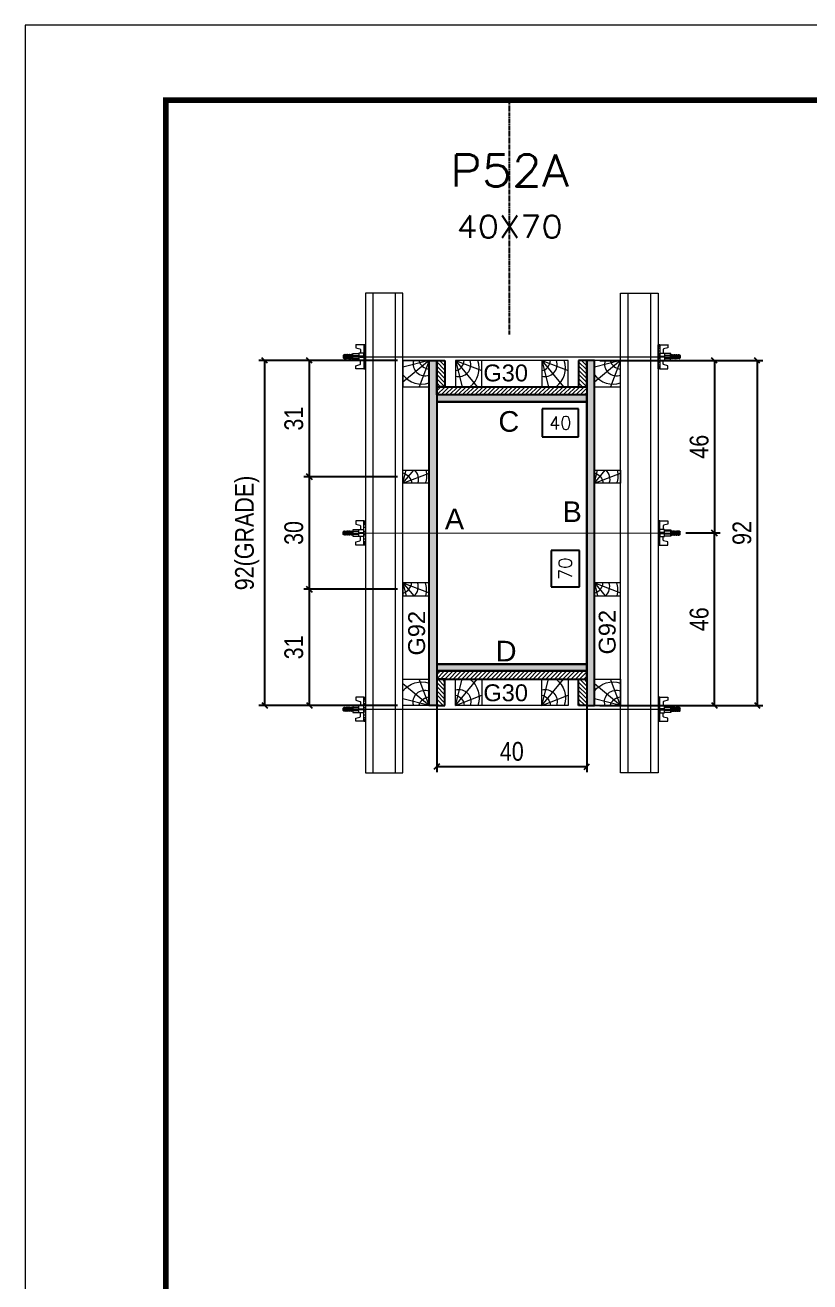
# Model space of a CAD drawing. Extents: x 28748 to 35002, y 14885 to 43501.
# Drawn here: x 30333 to 30752, y 33642 to 34312 of the extents above; entities that cross this region are included whole.
import ezdxf
from ezdxf.enums import TextEntityAlignment as Align

# ---------------------------------------------------------------- set-up
doc = ezdxf.new("R2010")
doc.units = 0
doc.linetypes.add('DASHED', pattern=[0.75, 0.5, -0.25])
doc.linetypes.add('HIDDEN', pattern=[0.375, 0.25, -0.125])
for name, color, linetype in [('CHAPA', 1, 'Continuous'), ('COTA', 241, 'Continuous'), ('MEIO_PONT', 93, 'Continuous'), ('Painéis', 200, 'Continuous'), ('SARRAFO', 251, 'Continuous'), ('Texto de Titulo', 7, 'Continuous'), ('Texto Qtd Sarr', 242, 'Continuous'), ('TEXTO_GERAL', 7, 'Continuous')]:
    doc.layers.add(name, color=color, linetype=linetype)
for name, color, linetype, lineweight in [('Folhas', 255, 'Continuous', 9), ('Hachura', 251, 'Continuous', 9), ('Madeira', 126, 'Continuous', 18), ('Perfil Metálico', 224, 'Continuous', 18), ('SARRAFO DE PRESSAO', 251, 'DASHED', 9), ('Texto Seção', 7, 'Continuous', 15)]:
    doc.layers.add(name, color=color, linetype=linetype, lineweight=lineweight)
doc.styles.add('ARIAL', font='arial.ttf')
doc.styles.add('COTA TECNICA 2X', font='techl___.ttf', dxfattribs={"height": 10})
doc.styles.add('ROMANS', font='romans.shx')
doc.styles.add('SANSSERIF', font='sas_____.pfb')
doc.dimstyles.new('SECAO PILAR', dxfattribs={"dimtxt": 10, "dimasz": 3, "dimexe": 3, "dimexo": 3, "dimgap": 3, "dimtad": 1, "dimdec": 1, "dimlfac": 0.5, "dimzin": 12, "dimdsep": 46, "dimtxsty": 'COTA TECNICA 2X', "dimblk1": 'OBLIQUE', "dimblk2": 'OBLIQUE', "dimsah": 1, "dimcen": 0.9, "dimclrd": 256, "dimclre": 256, "dimclrt": 256, "dimadec": 1, "dimazin": 3, "dimtfac": 1, "dimtdec": 1, "dimtmove": 0, "dimatfit": 3, "dimfxl": 1, "dimtolj": 1, "dimtzin": 12, "dimarcsym": 0})
doc.dimstyles.new('SECÇÃO 2', dxfattribs={"dimtxt": 7, "dimasz": 6, "dimexe": 0.18, "dimexo": 2, "dimgap": -4, "dimtad": 3, "dimdec": 1, "dimlfac": 0.5, "dimzin": 12, "dimdsep": 46, "dimtxsty": 'ROMANS', "dimblk": 'ARCHTICK', "dimcen": 0.09, "dimse1": 1, "dimse2": 1, "dimsd1": 1, "dimsd2": 1, "dimclrd": 180, "dimclre": 5, "dimclrt": 1, "dimadec": 0, "dimazin": 3, "dimtfac": 1, "dimtdec": 1, "dimtofl": 0, "dimtmove": 0, "dimatfit": 3, "dimldrblk": 'ARCHTICK', "dimfxl": 1, "dimtolj": 1, "dimtzin": 0, "dimarcsym": 0})

# ---------------------------------------------------------------- blocks, each defined once
blk = doc.blocks.new('9999999999')
at = {"layer": 'Folhas'}
blk.add_lwpolyline([(98138.98, 34190.21), (99623.98, 34190.21), (99623.98, 35240.21), (98138.98, 35240.21)], close=True, dxfattribs=at)
at = {"layer": 'Folhas', "color": 30, "const_width": 3}
blk.add_lwpolyline([(98213.98, 34230.21), (99583.98, 34230.21), (99583.98, 35200.21), (98213.98, 35200.21)], close=True, dxfattribs=at)
blk = doc.blocks.new('titulo1')
at = {"layer": 'Defpoints', "color": 252, "linetype": 'HIDDEN', "ltscale": 2}
blk.add_line((0, 0), (0, 125), dxfattribs=at)
at = {"layer": 'Defpoints', "style": 'ROMANS', "oblique": 15}
blk.add_attdef('FOLHA', text='', height=10, dxfattribs=at).set_placement((0, 15.58), align=Align.MIDDLE_CENTER)
at = {"layer": 'Texto Qtd Sarr', "color": 3, "style": 'ROMANS', "oblique": 15}
for tag, height, p in [('TITULO', 17, (0, 71.45)), ('SEÇÃO', 12, (0, 41.55))]:
    blk.add_attdef(tag, text='', height=height, dxfattribs=at).set_placement(p, align=Align.MIDDLE_CENTER)
blk = doc.blocks.new('*D1219')
at = {"layer": 'COTA', "color": 180, "lineweight": -2, "transparency": 16777216}
for p, q in [((30628.72, 34031.87), (30613.72, 34031.87)), ((30613.72, 34031.87), (30613.72, 34012.53)), ((30628.72, 34012.53), (30628.72, 34031.87)), ((30613.72, 34012.53), (30628.72, 34012.53))]:
    blk.add_line(p, q, dxfattribs=at)
at = {"layer": 'Defpoints', "color": 0, "transparency": 16777216}
for p in [(30552.72, 34111.27), (30552.72, 33971.27), (30632.72, 33971.27)]:
    blk.add_point(p, dxfattribs=at)
at = {"layer": 'COTA', "color": 1, "transparency": 16777216, "insert": (30621.22, 34022.2), "char_height": 7, "attachment_point": 5, "rotation": 90, "style": 'ROMANS'}
blk.add_mtext('\\A1;70', dxfattribs=at)
blk = doc.blocks.new('_ArchTick')
at = {"color": 0, "linetype": 'ByBlock', "const_width": 0.15}
blk.add_lwpolyline([(-0.5, -0.5), (0.5, 0.5)], dxfattribs=at)
blk = doc.blocks.new('_Oblique')
at = {"color": 0, "linetype": 'ByBlock', "lineweight": -2}
blk.add_line((-0.5, -0.5), (0.5, 0.5), dxfattribs=at)
blk = doc.blocks.new('*D1220')
at = {"layer": 'COTA', "lineweight": -2, "transparency": 16777216}
for p, q in [((30639.72, 34133.27), (30726.5, 34133.27)), ((30723.5, 34133.27), (30723.5, 33949.27)), ((30639.72, 33949.27), (30726.5, 33949.27))]:
    blk.add_line(p, q, dxfattribs=at)
at = {"layer": 'Defpoints', "color": 0, "transparency": 16777216}
for p in [(30636.72, 34133.27), (30636.72, 33949.27), (30723.5, 33949.27)]:
    blk.add_point(p, dxfattribs=at)
at = {"layer": 'COTA', "lineweight": -2, "transparency": 16777216, "xscale": 3, "yscale": 3, "zscale": 3}
for p, rotation in [((30723.5, 34133.27), 90), ((30723.5, 33949.27), 270)]:
    blk.add_blockref('_Oblique', p, dxfattribs=dict(at, rotation=rotation))
at = {"layer": 'COTA', "transparency": 16777216, "insert": (30715.41, 34041.27), "char_height": 10, "attachment_point": 5, "rotation": 90, "style": 'COTA TECNICA 2X'}
blk.add_mtext('\\A1;92', dxfattribs=at)
blk = doc.blocks.new('*D1221')
at = {"layer": 'COTA', "lineweight": -2, "transparency": 16777216}
for p, q in [((30673.72, 34133.27), (30703.73, 34133.27)), ((30700.73, 34133.27), (30700.73, 34041.27)), ((30685.52, 34041.27), (30703.73, 34041.27))]:
    blk.add_line(p, q, dxfattribs=at)
at = {"layer": 'Defpoints', "color": 0, "transparency": 16777216}
for p in [(30670.72, 34133.27), (30682.52, 34041.27), (30700.73, 34041.27)]:
    blk.add_point(p, dxfattribs=at)
at = {"layer": 'COTA', "lineweight": -2, "transparency": 16777216, "xscale": 3, "yscale": 3, "zscale": 3}
for p, rotation in [((30700.73, 34133.27), 90), ((30700.73, 34041.27), 270)]:
    blk.add_blockref('_Oblique', p, dxfattribs=dict(at, rotation=rotation))
at = {"layer": 'COTA', "transparency": 16777216, "insert": (30692.63, 34087.27), "char_height": 10, "attachment_point": 5, "rotation": 90, "style": 'COTA TECNICA 2X'}
blk.add_mtext('\\A1;46', dxfattribs=at)
blk = doc.blocks.new('*D1222')
at = {"layer": 'COTA', "lineweight": -2, "transparency": 16777216}
for p, q in [((30685.52, 34041.27), (30703.73, 34041.27)), ((30700.73, 33949.27), (30700.73, 34041.27)), ((30673.72, 33949.27), (30703.73, 33949.27))]:
    blk.add_line(p, q, dxfattribs=at)
at = {"layer": 'Defpoints', "color": 0, "transparency": 16777216}
for p in [(30682.52, 34041.27), (30700.73, 34041.27), (30670.72, 33949.27)]:
    blk.add_point(p, dxfattribs=at)
at = {"layer": 'COTA', "lineweight": -2, "transparency": 16777216, "xscale": 3, "yscale": 3, "zscale": 3}
for p, rotation in [((30700.73, 34041.27), 90), ((30700.73, 33949.27), 270)]:
    blk.add_blockref('_Oblique', p, dxfattribs=dict(at, rotation=rotation))
at = {"layer": 'COTA', "transparency": 16777216, "insert": (30692.63, 33995.27), "char_height": 10, "attachment_point": 5, "rotation": 90, "style": 'COTA TECNICA 2X'}
blk.add_mtext('\\A1;46', dxfattribs=at)
blk = doc.blocks.new('*D1223')
at = {"layer": 'COTA', "color": 180, "lineweight": -2, "transparency": 16777216}
for p, q in [((30628.22, 34107.48), (30608.89, 34107.48)), ((30608.89, 34107.48), (30608.89, 34092.48)), ((30628.22, 34092.48), (30628.22, 34107.48)), ((30608.89, 34092.48), (30628.22, 34092.48))]:
    blk.add_line(p, q, dxfattribs=at)
at = {"layer": 'Defpoints', "color": 0, "transparency": 16777216}
for p in [(30552.72, 34111.27), (30632.72, 34111.27), (30632.72, 34088.48)]:
    blk.add_point(p, dxfattribs=at)
at = {"layer": 'COTA', "color": 1, "transparency": 16777216, "insert": (30618.56, 34099.98), "char_height": 7, "attachment_point": 5, "style": 'ROMANS'}
blk.add_mtext('\\A1;40', dxfattribs=at)
blk = doc.blocks.new('PONTALETE')
at = {"layer": 'Madeira'}
for q in [(2.71, 7), (7, 5.76), (7, 1.74)]:
    blk.add_line((0, 0), q, dxfattribs=at)
blk.add_lwpolyline([(0, 0), (7, 0), (7, 7), (0, 7)], close=True, dxfattribs=at)
for centre, radius, start, end in [((2.04, 0.06), 6.23, 37.2818, 109.0913), ((1.09, 0.9), 3.19, 343.603, 109.9847), ((-0.21, -0.78), 3.09, 14.6322, 86.0383)]:
    blk.add_arc(centre, radius, start, end, dxfattribs=at)
blk = doc.blocks.new('*D1311')
at = {"layer": 'COTA', "lineweight": -2, "transparency": 16777216}
for p, q in [((30531.72, 34133.27), (30457.95, 34133.27)), ((30460.95, 34133.27), (30460.95, 33949.27)), ((30531.72, 33949.27), (30457.95, 33949.27))]:
    blk.add_line(p, q, dxfattribs=at)
at = {"layer": 'Defpoints', "color": 0, "transparency": 16777216}
for p in [(30534.72, 34133.27), (30460.95, 33949.27), (30534.72, 33949.27)]:
    blk.add_point(p, dxfattribs=at)
at = {"layer": 'COTA', "lineweight": -2, "transparency": 16777216, "xscale": 3, "yscale": 3, "zscale": 3}
for p, rotation in [((30460.95, 34133.27), 90), ((30460.95, 33949.27), 270)]:
    blk.add_blockref('_Oblique', p, dxfattribs=dict(at, rotation=rotation))
at = {"layer": 'COTA', "transparency": 16777216, "insert": (30451.73, 34041.27), "char_height": 10, "attachment_point": 5, "rotation": 90, "style": 'COTA TECNICA 2X'}
blk.add_mtext('\\A1;92(GRADE)', dxfattribs=at)
blk = doc.blocks.new('MEIO PONTALETE')
at = {"layer": 'Madeira'}
for q in [(2.71, 7), (3.5, 2.88), (3.5, 0.87)]:
    blk.add_line((0, 0), q, dxfattribs=at)
blk.add_lwpolyline([(0, 0), (3.5, 0), (3.5, 7), (0, 7)], close=True, dxfattribs=at)
for centre, radius, start, end in [((2.04, 0.06), 6.23, 76.4499, 109.0913), ((1.09, 0.9), 3.19, 40.9063, 109.9847), ((-0.21, -0.78), 3.09, 14.6322, 86.0383)]:
    blk.add_arc(centre, radius, start, end, dxfattribs=at)
blk = doc.blocks.new('*D1312')
at = {"layer": 'COTA', "lineweight": -2, "transparency": 16777216}
for p, q in [((30531.72, 34011.27), (30481.79, 34011.27)), ((30484.79, 34011.27), (30484.79, 33949.27)), ((30531.72, 33949.27), (30481.79, 33949.27))]:
    blk.add_line(p, q, dxfattribs=at)
at = {"layer": 'Defpoints', "color": 0, "transparency": 16777216}
for p in [(30534.72, 34011.27), (30484.79, 33949.27), (30534.72, 33949.27)]:
    blk.add_point(p, dxfattribs=at)
at = {"layer": 'COTA', "lineweight": -2, "transparency": 16777216, "xscale": 3, "yscale": 3, "zscale": 3}
for p, rotation in [((30484.79, 34011.27), 90), ((30484.79, 33949.27), 270)]:
    blk.add_blockref('_Oblique', p, dxfattribs=dict(at, rotation=rotation))
at = {"layer": 'COTA', "transparency": 16777216, "insert": (30476.57, 33980.27), "char_height": 10, "attachment_point": 5, "rotation": 90, "style": 'COTA TECNICA 2X'}
blk.add_mtext('\\A1;31', dxfattribs=at)
blk = doc.blocks.new('C')
at = {"layer": 'Hachura', "color": 0}
for p, q in [((0, 3.22), (0, -3.22)), ((0.45, 3.22), (0, 3.22)), ((0.46, 3.16), (0, 3.16)), ((0.46, 3.05), (0, 3.05)), ((0.46, 2.88), (0, 2.88)), ((0, 2.75), (0, -1.16)), ((0.46, 2.65), (0, 2.65)), ((0.46, 2.23), (0, 2.23)), ((0.46, 1.51), (0, 1.51)), ((0.39, 0.49), (0.17, 0.49)), ((0.45, -3.23), (0.45, 3.22)), ((0.45, 3.22), (2.58, 3.22)), ((1.74, 0.97), (0.45, 0.97)), ((1.45, 0.1), (0.45, 0.1)), ((1.35, 1.94), (1.35, 0.96)), ((2.58, 2.39), (1.47, 2.09)), ((1.74, -0.97), (1.74, 0.97)), ((1.74, 0.97), (1.74, 0.84)), ((1.74, 0.97), (1.74, 0.84)), ((1.74, 0.84), (3.35, 0.84)), ((3.35, 0.45), (1.74, 0.45)), ((2.58, 3.22), (2.58, 2.39)), ((3.32, 0.84), (3.32, -0.84)), ((3.35, 0.84), (3.35, -0.84)), ((3.68, 0.45), (3.35, 0.45)), ((3.84, -0.52), (3.35, 0.45)), ((3.35, 0.06), (3.67, -0.57)), ((3.68, 0.45), (4.16, -0.52)), ((3.72, 0.5), (4.25, -0.57)), ((4.37, -0.55), (3.83, 0.53)), ((4.15, 0.45), (3.93, 0.45)), ((4.42, -0.52), (3.93, 0.45)), ((4.15, 0.45), (4.26, 0.45)), ((4.26, 0.45), (4.74, -0.52)), ((4.3, 0.5), (4.83, -0.57)), ((4.95, -0.55), (4.41, 0.53)), ((4.51, 0.45), (4.84, 0.45)), ((5, -0.52), (4.51, 0.45)), ((4.84, 0.45), (5.32, -0.52)), ((4.88, 0.5), (5.41, -0.57)), ((5.53, -0.55), (4.99, 0.53)), ((5.58, -0.52), (5.09, 0.45)), ((5.42, 0.45), (5.09, 0.45)), ((5.58, -0.52), (5.09, 0.45)), ((5.42, 0.45), (5.74, -0.19)), ((5.46, 0.5), (5.74, -0.07)), ((5.74, 0.19), (5.57, 0.53)), ((5.74, 0.32), (5.68, 0.45)), ((5.68, 0.45), (5.74, 0.45)), ((5.74, 0.45), (5.9, 0.29)), ((5.74, 0.45), (5.74, -0.52)), ((5.9, -0.36), (5.9, 0.29)), ((0.45, 0), (0, 0)), ((0.46, -1.52), (0, -1.52)), ((0.46, -2.23), (0, -2.23)), ((0.46, -2.65), (0, -2.65)), ((0.46, -2.88), (0, -2.88)), ((0.46, -3.05), (0, -3.05)), ((0.46, -3.16), (0, -3.16)), ((0, -3.22), (2.57, -3.22)), ((0.08, -0.48), (0.29, -0.48)), ((0.29, -0.48), (0.4, -0.48)), ((0.45, 0), (0.45, -0.97)), ((0.45, -0.16), (1.45, -0.16)), ((0.45, -0.65), (0.45, -0.32)), ((0.45, -3.23), (0.45, -0.65)), ((0.45, -0.97), (1.74, -0.97)), ((1.35, -1.94), (1.35, -0.97)), ((2.58, -2.39), (1.47, -2.1)), ((3.35, -0.32), (1.74, -0.32)), ((3.35, -0.84), (1.74, -0.84)), ((2.58, -3.23), (2.58, -2.39)), ((3.35, -0.07), (3.58, -0.52)), ((3.35, -0.52), (3.58, -0.52)), ((3.84, -0.52), (4.16, -0.52)), ((4.42, -0.52), (4.74, -0.52)), ((4.63, -0.52), (4.74, -0.52)), ((5, -0.52), (5.32, -0.52)), ((5.58, -0.52), (5.74, -0.52)), ((5.74, -0.52), (5.9, -0.36)), ((5.74, -0.52), (5.74, -0.52))]:
    blk.add_line(p, q, dxfattribs=at)
for centre, radius, start, end in [((1.52, 1.94), 0.161, 104.7436, 180), ((1.44, -0.03), 0.129, 272.695, 87.305), ((3.81, 0.39), 0.143, 25.5688, 154.4312), ((4.39, 0.39), 0.143, 25.5688, 154.4312), ((4.97, 0.39), 0.143, 25.5688, 154.4312), ((5.55, 0.39), 0.143, 25.5688, 154.4312), ((0.17, -0.37), 0.174, 221.744, 317.8592), ((1.52, -1.94), 0.161, 180, 255.2564), ((3.71, -0.4), 0.174, 222.1408, 318.256), ((4.29, -0.4), 0.174, 222.1408, 318.256), ((4.87, -0.4), 0.174, 222.1408, 318.256), ((5.45, -0.4), 0.174, 222.1408, 318.256), ((5.61, -0.4), 0.174, 317.8592, 318.256)]:
    blk.add_arc(centre, radius, start, end, dxfattribs=at)
blk = doc.blocks.new('*D1313')
at = {"layer": 'COTA', "lineweight": -2, "transparency": 16777216}
for p, q in [((30531.72, 34133.27), (30481.79, 34133.27)), ((30484.79, 34133.27), (30484.79, 34071.27)), ((30531.72, 34071.27), (30481.79, 34071.27))]:
    blk.add_line(p, q, dxfattribs=at)
at = {"layer": 'Defpoints', "color": 0, "transparency": 16777216}
for p in [(30534.72, 34133.27), (30484.79, 34071.27), (30534.72, 34071.27)]:
    blk.add_point(p, dxfattribs=at)
at = {"layer": 'COTA', "lineweight": -2, "transparency": 16777216, "xscale": 3, "yscale": 3, "zscale": 3}
for p, rotation in [((30484.79, 34133.27), 90), ((30484.79, 34071.27), 270)]:
    blk.add_blockref('_Oblique', p, dxfattribs=dict(at, rotation=rotation))
at = {"layer": 'COTA', "transparency": 16777216, "insert": (30476.57, 34102.27), "char_height": 10, "attachment_point": 5, "rotation": 90, "style": 'COTA TECNICA 2X'}
blk.add_mtext('\\A1;31', dxfattribs=at)
blk = doc.blocks.new('*D1314')
at = {"layer": 'COTA', "lineweight": -2, "transparency": 16777216}
for p, q in [((30531.72, 34071.27), (30481.79, 34071.27)), ((30484.79, 34071.27), (30484.79, 34011.27)), ((30531.72, 34011.27), (30481.79, 34011.27))]:
    blk.add_line(p, q, dxfattribs=at)
at = {"layer": 'Defpoints', "color": 0, "transparency": 16777216}
for p in [(30534.72, 34071.27), (30484.79, 34011.27), (30534.72, 34011.27)]:
    blk.add_point(p, dxfattribs=at)
at = {"layer": 'COTA', "lineweight": -2, "transparency": 16777216, "xscale": 3, "yscale": 3, "zscale": 3}
for p, rotation in [((30484.79, 34071.27), 90), ((30484.79, 34011.27), 270)]:
    blk.add_blockref('_Oblique', p, dxfattribs=dict(at, rotation=rotation))
at = {"layer": 'COTA', "transparency": 16777216, "insert": (30476.57, 34041.27), "char_height": 10, "attachment_point": 5, "rotation": 90, "style": 'COTA TECNICA 2X'}
blk.add_mtext('\\A1;30', dxfattribs=at)
blk = doc.blocks.new('*D2029')
at = {"layer": 'COTA', "lineweight": -2, "transparency": 16777216}
for p, q in [((30552.72, 33964.67), (30552.72, 33913.63)), ((30632.72, 33964.67), (30632.72, 33913.63)), ((30552.72, 33916.63), (30632.72, 33916.63))]:
    blk.add_line(p, q, dxfattribs=at)
at = {"layer": 'Defpoints', "color": 0, "transparency": 16777216}
for p in [(30552.72, 33967.67), (30632.72, 33967.67), (30632.72, 33916.63)]:
    blk.add_point(p, dxfattribs=at)
at = {"layer": 'COTA', "lineweight": -2, "transparency": 16777216, "xscale": 3, "yscale": 3, "zscale": 3, "rotation": 180}
blk.add_blockref('_Oblique', (30552.72, 33916.63), dxfattribs=at)
at = {"layer": 'COTA', "lineweight": -2, "transparency": 16777216, "xscale": 3, "yscale": 3, "zscale": 3}
blk.add_blockref('_Oblique', (30632.72, 33916.63), dxfattribs=at)
at = {"layer": 'COTA', "transparency": 16777216, "insert": (30592.72, 33924.73), "char_height": 10, "attachment_point": 5, "style": 'COTA TECNICA 2X'}
blk.add_mtext('\\A1;40', dxfattribs=at)

msp = doc.modelspace()

# ---------------------------------------------------------------- hatches: boundary and pattern name
at = {"layer": 'Hachura'}
h = msp.add_hatch(color=256, dxfattribs=at)
h.dxf.hatch_style = 1
h.paths.add_polyline_path([(30552.72, 33949.27), (30548.72, 33949.27), (30548.72, 34133.27), (30552.72, 34133.27)])
h = msp.add_hatch(color=256, dxfattribs=at)
h.dxf.hatch_style = 1
h.paths.add_polyline_path([(30552.72, 33949.27), (30548.72, 33949.27), (30548.72, 34133.27), (30552.72, 34133.27)])
h = msp.add_hatch(dxfattribs=at)
h.set_pattern_fill('ANSI31', color=256, scale=0.5, angle=90, style=0)
h.set_pattern_definition([(135, (7661.3148, 43257.2216), (-1.12253202, -1.12253202), [])])
h.paths.add_polyline_path([(30552.72, 34119.27), (30557.12, 34119.27), (30557.12, 34133.27), (30552.72, 34133.27)])
h = msp.add_hatch(dxfattribs=at)
h.set_pattern_fill('ANSI31', color=256, scale=0.5, angle=90, style=0)
h.set_pattern_definition([(135, (7703.3148, 43257.2216), (-1.12253202, -1.12253202), [])])
h.paths.add_polyline_path([(30632.72, 34119.27), (30628.32, 34119.27), (30628.32, 34133.27), (30632.72, 34133.27)])
h = msp.add_hatch(color=256, dxfattribs=at)
h.dxf.hatch_style = 1
h.paths.add_polyline_path([(30632.72, 33949.27), (30636.72, 33949.27), (30636.72, 34133.27), (30632.72, 34133.27)])
h = msp.add_hatch(color=256, dxfattribs=at)
h.dxf.hatch_style = 1
h.paths.add_polyline_path([(30632.72, 33949.27), (30636.72, 33949.27), (30636.72, 34133.27), (30632.72, 34133.27)])
h = msp.add_hatch(dxfattribs=at)
h.set_pattern_fill('ANSI31', color=256, scale=0.5, style=0)
h.set_pattern_definition([(45, (39726.6748, 57044.278), (-1.12253202, 1.12253202), [])])
h.paths.add_polyline_path([(30632.72, 34114.87), (30632.72, 34119.27), (30552.72, 34119.27), (30552.72, 34114.87)])
h = msp.add_hatch(color=256, dxfattribs=at)
h.dxf.hatch_style = 1
h.paths.add_polyline_path([(30552.72, 34114.87), (30552.72, 34111.27), (30632.72, 34111.27), (30632.72, 34114.87)])
h = msp.add_hatch(color=256, dxfattribs=at)
h.dxf.hatch_style = 1
h.paths.add_polyline_path([(30552.72, 34114.87), (30552.72, 34111.27), (30632.72, 34111.27), (30632.72, 34114.87)])
h = msp.add_hatch(color=256, dxfattribs=at)
h.dxf.hatch_style = 1
h.paths.add_polyline_path([(30552.72, 33971.27), (30552.72, 33967.67), (30632.72, 33967.67), (30632.72, 33971.27)])
h = msp.add_hatch(color=256, dxfattribs=at)
h.dxf.hatch_style = 1
h.paths.add_polyline_path([(30552.72, 33971.27), (30552.72, 33967.67), (30632.72, 33967.67), (30632.72, 33971.27)])
h = msp.add_hatch(dxfattribs=at)
h.set_pattern_fill('ANSI31', color=256, scale=0.5, style=0)
h.set_pattern_definition([(45, (39726.6748, 57070.278), (-1.12253202, 1.12253202), [])])
h.paths.add_polyline_path([(30632.72, 33967.67), (30632.72, 33963.27), (30552.72, 33963.27), (30552.72, 33967.67)])
h = msp.add_hatch(dxfattribs=at)
h.set_pattern_fill('ANSI31', color=256, scale=0.5, angle=90, style=0)
h.set_pattern_definition([(135, (7661.3148, 43452.2216), (-1.12253202, -1.12253202), [])])
h.paths.add_polyline_path([(30552.72, 33963.27), (30557.12, 33963.27), (30557.12, 33949.27), (30552.72, 33949.27)])
h = msp.add_hatch(dxfattribs=at)
h.set_pattern_fill('ANSI31', color=256, scale=0.5, angle=90, style=0)
h.set_pattern_definition([(135, (7703.3148, 43452.2216), (-1.12253202, -1.12253202), [])])
h.paths.add_polyline_path([(30632.72, 33963.27), (30628.32, 33963.27), (30628.32, 33949.27), (30632.72, 33949.27)])

# ---------------------------------------------------------------- linework, layer by layer
at = {"layer": 'CHAPA'}
for points in [[(30552.72, 33949.27), (30548.72, 33949.27), (30548.72, 34133.27), (30552.72, 34133.27)], [(30552.72, 33949.27), (30548.72, 33949.27), (30548.72, 34133.27), (30552.72, 34133.27)], [(30632.72, 33949.27), (30636.72, 33949.27), (30636.72, 34133.27), (30632.72, 34133.27)], [(30632.72, 33949.27), (30636.72, 33949.27), (30636.72, 34133.27), (30632.72, 34133.27)], [(30552.72, 34114.87), (30552.72, 34111.27), (30632.72, 34111.27), (30632.72, 34114.87)], [(30552.72, 34114.87), (30552.72, 34111.27), (30632.72, 34111.27), (30632.72, 34114.87)], [(30552.72, 33971.27), (30552.72, 33967.67), (30632.72, 33967.67), (30632.72, 33971.27)], [(30552.72, 33971.27), (30552.72, 33967.67), (30632.72, 33967.67), (30632.72, 33971.27)]]:
    msp.add_lwpolyline(points, close=True, dxfattribs=at)
at = {"layer": 'Hachura'}
for p, q in [((30503.92, 34135.27), (30677.72, 34135.28)), ((30503.92, 34041.27), (30677.72, 34041.26)), ((30503.92, 33947.27), (30677.72, 33947.26))]:
    msp.add_line(p, q, dxfattribs=at)
at = {"layer": 'Madeira'}
for points in [[(30548.72, 33949.27), (30534.72, 33949.27), (30534.72, 34133.27), (30548.72, 34133.27)], [(30562.73, 34133.27), (30562.73, 34119.27), (30622.72, 34119.27), (30622.72, 34133.27)], [(30636.72, 33949.27), (30650.72, 33949.27), (30650.72, 34133.27), (30636.72, 34133.27)], [(30562.73, 33949.27), (30562.73, 33963.27), (30622.72, 33963.27), (30622.72, 33949.27)]]:
    msp.add_lwpolyline(points, close=True, dxfattribs=at)
at = {"layer": 'Painéis'}
msp.add_lwpolyline([(30632.72, 34111.27), (30552.72, 34111.27), (30552.72, 33971.27), (30632.72, 33971.27)], close=True, dxfattribs=at)
at = {"layer": 'Perfil Metálico'}
for points in [[(30514.72, 33913.27), (30534.72, 33913.27), (30534.72, 34169.27), (30514.72, 34169.27)], [(30530.72, 34169.27), (30518.72, 34169.27), (30518.72, 33913.27), (30530.72, 33913.27)], [(30670.72, 33913.27), (30650.72, 33913.27), (30650.72, 34169.27), (30670.72, 34169.27)], [(30654.72, 34169.27), (30666.72, 34169.27), (30666.72, 33913.27), (30654.72, 33913.27)]]:
    msp.add_lwpolyline(points, close=True, dxfattribs=at)
at = {"layer": 'SARRAFO'}
for points in [[(30557.12, 34133.27), (30557.12, 34119.27), (30552.72, 34119.27), (30552.72, 34133.27)], [(30628.32, 34133.27), (30628.32, 34119.27), (30632.72, 34119.27), (30632.72, 34133.27)], [(30552.72, 34119.27), (30632.72, 34119.27), (30632.72, 34114.87), (30552.72, 34114.87)], [(30552.72, 33963.27), (30632.72, 33963.27), (30632.72, 33967.67), (30552.72, 33967.67)], [(30557.12, 33949.27), (30557.12, 33963.27), (30552.72, 33963.27), (30552.72, 33949.27)], [(30628.32, 33949.27), (30628.32, 33963.27), (30632.72, 33963.27), (30632.72, 33949.27)]]:
    msp.add_lwpolyline(points, close=True, dxfattribs=at)

# ---------------------------------------------------------------- block references
at = {"layer": 'Hachura', "linetype": 'Continuous', "yscale": 2, "zscale": 2, "rotation": 180}
for p, xscale in [((30514.72, 34135.27), 2), ((30670.72, 34135.27), -2)]:
    msp.add_blockref('C', p, dxfattribs=dict(at, xscale=xscale))
at = {"layer": 'Hachura', "linetype": 'Continuous', "yscale": 2, "zscale": 2}
for p, xscale in [((30514.72, 34041.27), -2), ((30670.72, 34041.27), 2), ((30514.72, 33947.27), -2), ((30670.72, 33947.27), 2)]:
    msp.add_blockref('C', p, dxfattribs=dict(at, xscale=xscale))
at = {"layer": 'MEIO_PONT'}
for name, p, xscale, yscale, zscale, rotation in [('PONTALETE', (30548.72, 34133.27), 2, 2, 2, 180), ('PONTALETE', (30562.73, 34133.27), 2, 2, 2, 270), ('PONTALETE', (30608.72, 34133.27), 2, 2, 2, 270), ('PONTALETE', (30650.72, 34133.27), 2, 2, 2, 180), ('MEIO PONTALETE', (30534.72, 34067.77), -1.999999997962732, 1.999999997962732, 1.999999997962732, 270), ('MEIO PONTALETE', (30636.72, 34067.77), -1.999999997962732, 1.999999997962732, 1.999999997962732, 270), ('MEIO PONTALETE', (30534.72, 34014.77), 1.999999997962732, 1.999999997962732, 1.999999997962732, 270), ('MEIO PONTALETE', (30636.72, 34014.77), 1.999999997962732, 1.999999997962732, 1.999999997962732, 270), ('PONTALETE', (30562.73, 33949.27), -2, 2, 2, 270), ('PONTALETE', (30608.72, 33949.27), -2, 2, 2, 270)]:
    msp.add_blockref(name, p, dxfattribs=dict(at, xscale=xscale, yscale=yscale, zscale=zscale, rotation=rotation))
at = {"layer": 'MEIO_PONT', "xscale": -2, "yscale": 2, "zscale": 2}
for p in [(30548.72, 33949.27), (30650.72, 33949.27)]:
    msp.add_blockref('PONTALETE', p, dxfattribs=at)
at = {"layer": 'SARRAFO DE PRESSAO', "color": 6, "linetype": 'ByBlock'}
msp.add_blockref('9999999999', (-67805.64, -928.06), dxfattribs=at)
at = {"layer": 'Texto Seção'}
ref = msp.add_blockref('titulo1', (30591.55, 34147.14), dxfattribs=at)
ref.add_attrib('TITULO', 'P52A', dxfattribs={"layer": 'Texto de Titulo', "color": 7, "height": 17, "style": 'ROMANS', "width": 1.1}).set_placement((30591.55, 34234.64), align=Align.MIDDLE_CENTER)
ref.add_attrib('SEÇÃO', '40X70', dxfattribs={"layer": 'Texto de Titulo', "color": 7, "height": 12, "style": 'ROMANS', "width": 1.1}).set_placement((30591.55, 34204.64), align=Align.MIDDLE_CENTER)

# ---------------------------------------------------------------- texts
at = {"layer": 'TEXTO_GERAL', "style": 'ARIAL'}
for s, p in [('C', (30591.13, 34100.77)), ('A', (30562.18, 34048.72)), ('B', (30624.9, 34052.63)), ('D', (30589.73, 33978.27))]:
    msp.add_text(s, height=11, dxfattribs=at).set_placement(p, align=Align.MIDDLE_CENTER)
at = {"layer": 'TEXTO_GERAL', "color": 0, "linetype": 'Continuous', "style": 'SANSSERIF'}
for p in [(30541.99, 33975.93), (30643.56, 33976.48)]:
    msp.add_text('G92', height=9, rotation=90, dxfattribs=at).set_placement(p, align=Align.MIDDLE_LEFT)
at = {"layer": 'TEXTO_GERAL', "color": 0, "linetype": 'Continuous', "char_height": 9, "width": 285.3299, "style": 'SANSSERIF'}
for insert, attachment_point in [((30577.58, 34131.13), 1), ((30577.58, 33951.41), 7)]:
    msp.add_mtext('G30', dxfattribs=dict(at, insert=insert, attachment_point=attachment_point))

# ---------------------------------------------------------------- dimensions: what is measured, and where the dimension line sits
at = {"layer": 'COTA'}
dim = msp.add_linear_dim(base=(30460.95, 33949.27), p1=(30534.72, 34133.27), p2=(30534.72, 33949.27), angle=270, text='<>(GRADE)', dimstyle='SECAO PILAR', dxfattribs=at)
dim.commit()
dim.dimension.update_dxf_attribs({"geometry": '*D1311', "text_midpoint": (30451.73, 34041.27)})
for base, p1, p2, angle, picture, middle in [((30484.79, 34071.27), (30534.72, 34133.27), (30534.72, 34071.27), 270, '*D1313', (30476.57, 34102.27)), ((30723.5, 33949.27), (30636.72, 34133.27), (30636.72, 33949.27), 270, '*D1220', (30715.41, 34041.27)), ((30700.73, 34041.27), (30670.72, 34133.27), (30682.52, 34041.27), 270, '*D1221', (30692.63, 34087.27)), ((30484.79, 34011.27), (30534.72, 34071.27), (30534.72, 34011.27), 270, '*D1314', (30476.57, 34041.27)), ((30700.73, 34041.27), (30670.72, 33949.27), (30682.52, 34041.27), 90, '*D1222', (30692.63, 33995.27)), ((30484.79, 33949.27), (30534.72, 34011.27), (30534.72, 33949.27), 270, '*D1312', (30476.57, 33980.27))]:
    dim = msp.add_linear_dim(base=base, p1=p1, p2=p2, angle=angle, dimstyle='SECAO PILAR', dxfattribs=at)
    dim.commit()
    dim.dimension.update_dxf_attribs({"geometry": picture, "text_midpoint": middle})
dim = msp.add_linear_dim(base=(30632.72, 33971.27), p1=(30552.72, 34111.27), p2=(30552.72, 33971.27), angle=270, dimstyle='SECÇÃO 2', dxfattribs=at)
dim.commit()
dim.dimension.update_dxf_attribs({"geometry": '*D1219', "text_midpoint": (30632.72, 34022.2), "dimtype": 160})
dim = msp.add_linear_dim(base=(30632.72, 34088.48), p1=(30552.72, 34111.27), p2=(30632.72, 34111.27), dimstyle='SECÇÃO 2', dxfattribs=at)
dim.commit()
dim.dimension.update_dxf_attribs({"geometry": '*D1223', "text_midpoint": (30618.56, 34088.48), "dimtype": 160})
dim = msp.add_linear_dim(base=(30632.72, 33916.63), p1=(30552.72, 33967.67), p2=(30632.72, 33967.67), dimstyle='SECAO PILAR', dxfattribs=at)
dim.commit()
dim.dimension.update_dxf_attribs({"geometry": '*D2029', "text_midpoint": (30592.72, 33924.73)})

doc.saveas('drawing.dxf')
